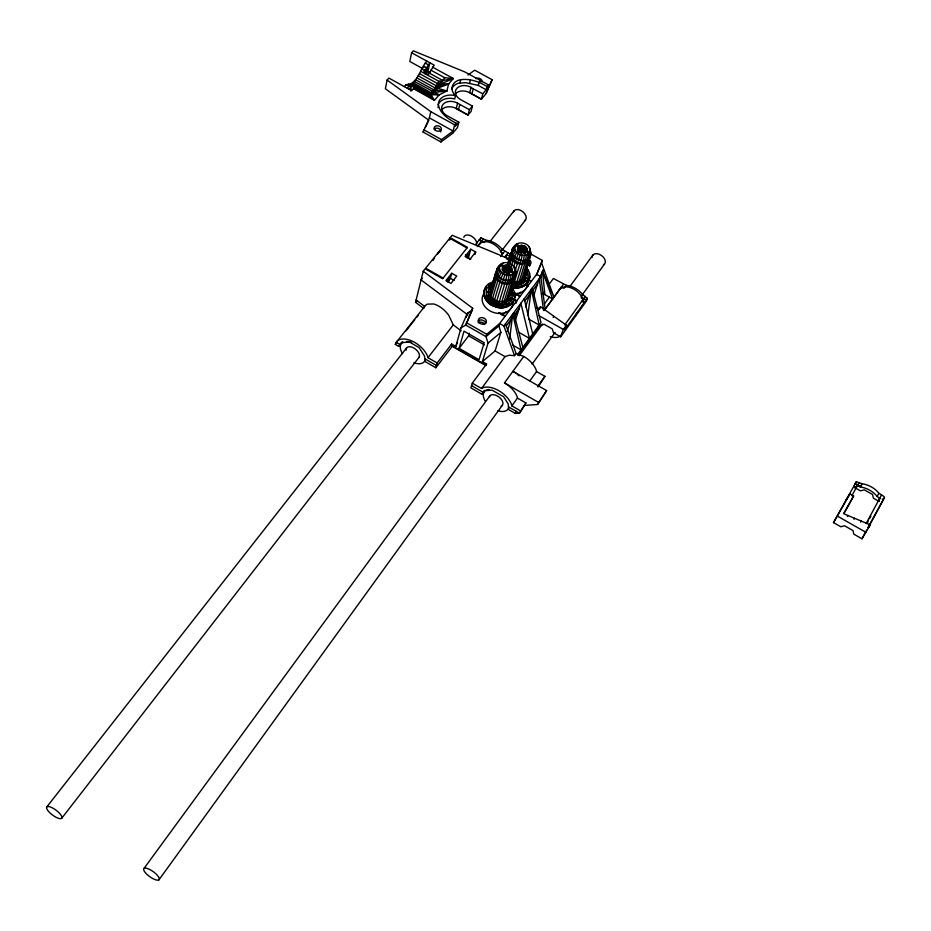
<?xml version="1.0" encoding="UTF-8"?>
<svg xmlns="http://www.w3.org/2000/svg" width="931" height="931" viewBox="0 0 931 931"><rect width="100%" height="100%" fill="white"/><g stroke="black" fill="none" stroke-linecap="round" stroke-linejoin="round"><path stroke-width="1.4" d="M510.735 279.998L510.956 274.761L513.284 273.435C510.933 270.165 507.581 274.133 504.753 271.701C501.262 270.327 504.358 265.835 500.145 265.405C488.903 272.83 506.127 286.166 513.796 278.206L513.284 273.435M525.922 260.098L526.178 254.861L528.471 253.558C526.131 250.346 522.815 254.221 520.022 251.836C516.577 250.486 519.591 246.052 515.437 245.633C504.253 252.964 521.337 266.15 528.948 258.341L528.471 253.558M582.957 301.725L583.039 299.235L582.887 301.504M513.4 315.621L513.679 312.851L540.795 276.612L536.652 274.273L499.644 323.546L486.75 334.287L486.029 336.638L488.03 343.12L482.374 361.624L486.541 364.009L486.168 365.196L451.314 345.261L451.651 344.051L455.794 346.425L457.493 342.503M509.664 338.942L512.737 314.096L513.679 312.851L522.838 347.344M508.338 280.44L509.036 275.111L510.956 274.761M527.807 315.609L531.31 289.285L539.189 325.035L528.61 319.042M523.559 260.517L524.281 255.199L526.178 254.861M416.18 88.387L413.469 88.713L411.711 90.703L388.879 78.076L387.098 80.054L385.387 88.771L428.842 120.262L425.386 127.338M511.235 286.876C522.559 292.381 536.407 277.88 526.515 268.14M511.456 255.175L512.562 250.998C507.57 259.412 520.499 267.244 526.958 261.495L527.784 261.995L524.77 263.752L519.894 264.078L514.401 281.756L519.219 281.43L522.815 279.149L528.796 260.808L527.97 260.308L529.122 256.642L529.948 257.154L529.483 252.371C533.044 243.503 517.403 239.046 513.656 247.227L514.482 247.727M527.97 260.308L528.843 257.701M522.815 279.149L525.899 273.109L525.654 278.113L522.559 281.767L517.333 283.396L512.376 282.791M529.948 257.154L530.961 254.186L530.007 248.507M527.121 249.671L526.457 251.987L527.121 249.671L526.55 247.751L524.886 246.168L521.372 245.284L519.254 245.924L518.113 249.845M494.873 277.298L494.466 277.962L496.281 271.805L495.641 272.864C494.85 281.046 484.423 293.602 494.536 299.863C498.562 302.284 504.439 302.563 507.837 298.909L513.703 280.638L512.865 280.126L514.529 275.599L513.993 276.484L514.831 277.007C520.604 266.906 504.567 256.444 498.399 266.953L499.237 267.465M512.574 298.514L511.131 300.934L513.225 295.499L511.608 289.867L513.225 295.499M492.383 282.151C479.488 285.573 482.98 304.041 494.78 306.439C506.371 312.839 522.012 298.327 511.643 287.714M455.457 93.822A10.637 7.669 15 0 1 469.724 92.728L481.42 99.163L486.226 93.461L488.438 84.872L464.988 72.013L413.341 50.833L411.618 52.753L409.803 61.493L422.488 68.475M507.837 298.909L514.738 277.624L514.482 275.576M514.831 277.007L514.866 268.303M513.4 279.242L513.528 275.646M508.873 297.187L514.738 277.624M496.572 273.202C494.361 281.115 506.289 286.376 511.841 281.337L512.678 281.849L511.689 282.698L506.243 300.294L510.723 297.85L511.294 295.22L509.92 290.391M524.281 255.199C519.382 255.781 512.609 250.87 515.437 245.633M501.192 264.195C503.543 267.453 506.895 263.508 509.711 265.929C513.19 267.302 510.118 271.794 514.319 272.224M508.012 263.229L511.526 252.08L512.341 252.58L511.817 253.453M410.699 91.005L411.386 85.629L409.046 86.269L406.091 84.64L404.333 86.63M509.036 275.111C504.067 275.727 497.259 270.688 500.145 265.405M491.824 285.887L488.647 289.588L488.053 292.218L489.985 292.497L495.641 272.864M483.841 292.869L484.865 288.563M425.362 74.375L427.923 71.466L429.843 62.761L423.896 72.234L428.272 74.643L434.218 65.17L411.618 52.753M441.853 109.683A10.73 7.785 14.7 0 1 456.26 108.531L468.037 115.037L469.375 109.683L457.552 103.166A10.765 7.797 14.7 0 0 443.086 104.319A10.765 7.797 14.7 0 0 446.95 115.607L458.832 122.17L457.517 127.512L452.559 133.401L440.945 141.978L423.081 132.051L429.377 117.876L430.785 111.65L387.098 80.054M505.789 280.336L506.999 275.029M437.989 107.647L438.489 105.494M521.034 260.412L522.256 255.117M440.945 141.978L441.503 139.615L453.129 131.038L429.377 117.876M502.821 269.885L504.008 265.696M457.552 103.166L456.26 108.531L468.037 115.037L471.063 111.441L472.413 106.087L460.612 99.594A10.672 7.681 15 0 1 456.725 88.457A10.672 7.681 15 0 1 471.051 87.351L469.724 92.728L481.42 99.163L482.793 93.798L486.203 89.772L487.029 86.536C478.953 81.556 468.875 78.018 459.32 79.961A14.838 10.648 15 0 0 453.991 94.089L455.492 95.73L454.712 98.965L452.28 98.43A14.931 10.811 14.7 0 0 438.07 104.807M459.926 82.964L460.705 79.717M452.559 133.401L454.642 124.847L456.097 123.113C448.521 119.354 439.665 113.326 438.303 104.353A14.954 10.823 14.7 0 1 453.048 95.195L455.492 95.73M458.436 110.044L459.751 104.691M456.097 123.113L455.317 126.337L458.832 122.17M854.891 487.856L857.579 485.749L855.124 487.821L860.558 490.881L864.294 489.846L872.58 494.524L873.336 498.108L878.876 501.402L879.655 498.236L877.142 496.467A17.282 10.602 27.4 0 0 860.337 486.983L857.416 485.668L851.842 495.746M461.171 330.842L453.281 324.907L448.707 315.237A19.621 10.8 48.3 0 0 433.718 303.971L427.154 304.146L424.955 305.834L423.698 308.452L415.563 302.331L423.221 271.235L425.176 268.803L442.632 278.706L467.455 247.355L450.208 237.649L452.105 235.287L510.2 259.412M469.561 83.499L470.353 80.252M502.682 270.793L503.636 266.941L505.777 266.289L510.281 267.907L511.433 269.746L511.282 271.817L511.934 269.49M413.469 88.713L434.451 100.304L439.211 94.822L446.88 90.982L448.626 83.93L453.304 78.53L432.508 67.102M471.889 94.217L473.227 88.852L471.051 87.351M486.203 89.772L478.266 85.408L479.081 82.172M437.779 253.116L437.535 254.093A22.472 4.748 -60.8 0 1 440.316 250.951M518.218 249.752L518.87 247.181C521.791 245.481 526.527 247.332 526.725 250.928M449.568 240.14L450.208 237.649M467.967 75.039L474.705 70.186L492.15 79.74L486.226 93.461M503.299 271.666L505.009 265.254M878.876 501.402L879.655 498.236L878.783 501.181M518.474 251.929L520.231 245.493M448.172 282.314L450.406 278.311L451.744 273.272L456.725 276.088L450.965 283.431L445.961 280.592L451.744 273.272M437.163 362.985L427.981 357.702L427.678 356.48A19.493 11.102 38.1 0 0 412.538 341.281A19.493 11.102 38.1 0 0 396.559 341.77L395.279 344.423L398.584 346.32L401.47 342.748L409.256 341.933L419.02 347.542L424.489 355.968L425.071 361.542L435.859 367.745L437.163 362.985L451.651 344.051M468.363 257.899L470.749 249.217L475.683 251.998L474.996 254.477M504.008 272.76L506.15 265.044M480.326 239.733L480.885 237.742L486.029 240.268A16.921 10.567 38.4 0 1 502.205 249.345L510.386 254.303M519.533 251.731L521.372 245.284M455.794 346.425L461.078 327.759L467.339 313.328L472.005 310.617L472.692 308.242L423.221 271.235M466.198 317.343L467.641 312.944M459.111 348.322L464.01 331.192L484.19 342.713L479.046 359.727L459.111 348.322L468.607 335.835L469.375 333.193M472.692 308.242L465.756 325.082L461.078 327.759M505.126 272.806L507.372 265.091M486.541 285.817L484.516 289.762M484.213 296.128L484.19 291.671M511.689 282.698L507.232 284.083L501.844 301.679L505.114 302.715C519.94 293.521 501.157 306.276 499.353 302.831C493.896 302.028 488.17 297.873 488.147 291.915C482.91 291.799 489.694 283.746 493.372 283.315M488.752 284.839L489.101 283.641M486.459 294.801C488.961 302.715 501.856 307.09 508.896 302.866C500.378 308.068 486.098 302.342 486.215 291.636M485.633 299.328L485.982 298.129L484.574 294.929M488.647 289.588C491.126 286.795 485.272 285.782 493.279 283.606M488.438 294.359C489.287 299.13 495.048 302.959 499.353 302.831M520.266 253.081L522.582 245.342M491.452 288.831L493.733 281.15M489.497 296.768L492.58 298.351L497.852 280.708L496.374 278.881L495.222 274.82M487.972 302.238L488.333 301.039L485.982 298.129M490.23 294.533L495.467 276.868M496.421 276.81L497.515 273.155M491.114 296.535L496.374 278.881M497.235 278.613L498.318 274.959M491.091 304.67L491.452 303.471L488.333 301.039M498.574 280.266L499.668 276.612M502.728 267.197L502.437 268.291M502.146 269.373L502.81 267.046M502.275 270.362L502.647 269.117M494.536 299.863L499.831 282.233L497.852 280.708M500.354 281.639L501.448 277.985M494.78 306.439L495.141 305.24L491.452 303.471M508 262.682L510.886 253.116M496.363 302.086L502.158 283.35L499.831 282.233M502.449 282.64L503.555 278.997M508.489 262.763L509.664 258.899M510.025 257.026L511.526 252.08M486.541 364.009L472.296 383.165L470.877 387.878L481.758 394.127L484.946 390.694L492.092 390.147L503.683 396.804L508.291 404.101L508.617 409.57L515.355 413.445L519.486 413.178L525.91 402.925L517.461 398.084L517.205 396.874A19.528 11.323 36.1 0 0 504.474 382.885L523.757 356.445L516.123 353.536L505.475 323.813M508.675 263.88L510.747 257.049L510.491 255.036M508.582 265.393L506.231 273.086M506.72 273.784L507.092 272.539M511.689 256.991L512.434 254.547M509.979 264.485L511.643 259.039L510.747 257.049M509.711 265.929L507.255 273.574M504.718 283.199L505.824 279.568M499.33 301.586L504.683 283.978L507.232 284.083M507.942 273.83L508.314 272.585M512.492 258.771L513.609 255.106M510.654 266.662L508.547 272.969M498.772 307.428L499.132 306.229C504.986 307.055 511.922 304.996 514.412 299.177L514.04 300.376M509.082 273.621L509.466 272.376M511.456 266.289L513.121 260.843L511.643 259.039M511.375 267.546L509.222 273.795M513.831 260.401L514.948 256.735M506.999 283.292L508.117 279.649M518.067 247.25L517.415 249.566L517.694 248.507M511.817 268.5L510.525 272.213M517.543 250.532L517.927 249.287M517.973 251.486L518.358 250.241M513.412 267.791L515.087 262.344L513.121 260.843M515.599 261.751L516.717 258.096M509.152 282.896L510.269 279.253M518.695 252.359L519.067 251.102M504.195 301.237L509.618 283.641M502.798 307.567L503.159 306.38M511.014 282.046L512.143 278.404L512.958 277.694L513.796 278.206M511.841 281.337L512.958 277.694M514.878 271.619L517.403 263.45L515.087 262.344M517.671 262.751L518.811 259.086M512.865 280.126L513.993 276.484M467.339 313.328L472.005 310.617L465.756 325.082L486.029 336.638L498.923 325.908L499.644 323.546L503.869 325.955L514.552 355.677L516.123 353.536M512.678 281.849L510.782 287.97L511.398 287.435M523.781 245.644L521.36 253.36M524.886 246.168L522.803 252.557M519.929 263.31L521.057 259.656M506.58 306.858L506.941 305.671M509.28 295.243L510.991 292.776M514.354 283.28C516.845 286.713 535.174 272.399 521.244 280.499L526.818 262.821M525.829 246.89L523.676 253.232M514.296 284.805L521.151 284.036L526.166 280.836L521.046 284.339L517.776 284.944L511.992 284.234M511.294 295.22L510.898 293.079M512.83 290.833L513.202 289.634M513.865 287.528L514.238 286.329C519.998 287.144 526.876 285.165 529.32 279.428L528.936 280.627M510.723 297.85L509.478 299.922M526.55 247.751L524.805 252.778M525.282 253.313L525.666 252.068M522.186 263.403L523.327 259.749M525.41 253.209L525.806 251.952M482.374 361.624L495.071 350.94L500.866 332.39L498.923 325.908M526.981 248.705L525.678 252.441M522.419 264.171L516.891 281.849L520.231 282.582M509.851 305.345L510.223 304.158M514.261 294.01L514.634 292.811M524.316 263.019L525.456 259.365M512.399 303.134L512.772 301.935M519.219 281.43L524.77 263.752M515.052 296.07L514.68 297.268L514.401 295.092M517.845 287.691L518.23 286.48M526.143 262.181L526.911 259.749M526.958 261.495L528.11 257.84L528.948 258.341M528.494 259.435L529.262 256.991M527.784 261.995L525.852 268.14L526.457 267.616M523.827 277.461L529.809 257.84L528.796 260.808M515.844 303.518L516.693 300.864L513.039 298.804M507.22 331.541L512.737 314.096L521.011 349.835L512.702 345.11M521.581 286.992L521.965 285.794M526.213 275.518L525.806 273.411M527.691 271.235L528.075 270.037M527.749 272.981C523.99 264.381 531.031 278.613 526.073 281.139M524.816 285.514L525.2 284.316M529.122 274.366L529.506 273.167M527.318 283.338L527.702 282.14M515.274 320.718L520.871 303.227L529.425 338.36L518.66 332.239M529.937 276.367L529.553 277.566L529.262 275.436M525.619 306.846L531.31 289.285M536.396 275.401L542.354 260.447L530.018 253.523M533.579 296.035L539.258 278.66L543.448 309.802M503.264 279.707L504.974 274.529M540.341 277.985L542.505 271.387L553.957 297.187L541.574 262.845M518.532 259.796L520.254 254.605M542.808 294.371L543.448 292.427M539.736 308.999L540.492 306.706L566.362 325.198L564.745 329.725L587.333 298.362L582.736 294.568A17.002 10.73 36.1 0 0 566.339 285.363L553.41 278.474L548.592 284.967M515.355 413.445L516.111 411.234M525.91 402.925L519.486 413.178L508.454 406.847M553.223 317.576L553.619 316.424M523.757 356.445A19.307 11.463 36.1 0 1 536.303 370.352L536.547 371.562L544.903 376.333L538.281 386.83M427.015 70.64L427.515 68.359L426.13 69.394L424.792 73.142L427.015 70.64L425.071 69.569M517.822 355.549L540.085 325.175L540.853 325.606L543.983 324.209L552.188 328.852L553.503 332.774L560.671 336.824L563.302 329.434L566.362 325.198M525.061 405.357L537.548 404.508L546.637 390.578L512.911 371.306A19.435 11.381 36.1 0 1 516.123 373.412M546.637 390.578L537.548 404.508M575.533 316.191L576.568 313.305M586.6 298.269L586.286 301.248L560.671 336.824M586.286 301.248L587.333 298.362M466.897 257.666L468.456 253.732L466.024 256.828M540.352 276.623L543.343 269.327M536.652 274.273L542.354 260.447M500.925 278.59L503.101 273.633M516.216 258.69L518.392 253.721M486.843 91.087L492.15 79.74M406.091 84.64L408.988 84.465C418.752 81.253 420.277 67.998 426.922 61.155M423.081 132.051L424.233 129.7M868.355 527.47L884.45 497.585L883.973 496.467L878.887 493.244A17.258 10.613 27.4 0 0 862.106 483.771L856.334 481.723L833.501 522.594L840.821 526.76L844.568 525.782L852.971 530.565L853.774 534.126L861.955 538.781L866.656 530.042M868.006 527.54L884.45 497.585M861.955 538.781L870.264 524.84L843.835 513.772L853.634 496.002L849.91 493.896L845.825 500.343M866.133 523.466L881.482 495.071M866.889 523.606L868.227 521.139M869.554 518.672L870.881 516.205M877.142 496.467L878.887 493.244M498.946 277.066L501.506 272.399M857.416 485.668L859.173 482.479M514.249 257.177L516.81 252.522M843.917 513.132L853.634 496.002M860.337 486.983L862.106 483.771M833.501 522.594L849.91 493.896M446.95 280.987L449.44 277.822L447.892 281.756M514.203 317.227L519.172 308.545L513.586 316.016M408.988 84.465L427.364 94.613C433.287 93.321 435.871 86.013 438.92 81.346L453.304 78.53L444.727 77.739L430.82 70.104M513.703 280.638L514.331 279.579M414.551 88.561L428.563 96.3L435.917 90.365L444.727 77.739M526.923 250.602L529.483 252.371M854.751 484.236L856.334 481.723M847.385 516.507L848.013 515.518M478.069 246.133L483.27 239.081M853.96 519.265L854.6 518.276M860.698 522.082L861.338 521.104M497.457 275.227L500.308 270.933M512.76 255.373L515.623 251.067M868.332 527.749L870.264 524.84M585.32 296.395L564.745 324.919M537.513 386.679L544.903 376.333M520.324 410.746L511.852 405.881L517.461 398.084M529.948 380.732L536.547 371.562M158.945 879.842A9.426 3.061 35.8 0 0 149.81 869.542A9.426 3.061 35.8 0 0 145.643 873.045A9.426 3.061 35.8 0 0 158.945 879.842L502.263 405.369M532.078 364.161L555.085 332.367M582.341 294.696L604.487 264.078M581.584 296.151L582.736 294.568M563.523 284.153L545.147 309.173L540.795 276.612M517.694 354.374L540.981 322.603L532.218 288.063M143.979 868.46L490.02 395.628M519.219 355.747L542.401 324.058M569.888 286.515L593.07 254.838M481.758 394.127L484.248 390.729M485.016 390.147L483.352 392.416L471.552 385.632M564.896 287.33L566.339 285.363M537.932 310.174L540.492 306.706M472.296 383.165L481.548 388.471L505.044 356.631L509.292 355.2L514.552 355.677M544.391 303.937L549.395 297.152M544.007 310.617L561.288 287.225L564.174 288.319M524.851 300.946L529.576 294.615M503.869 325.955L512.737 314.096M506.231 325.862L511.061 319.403M532.055 291.31L537.513 284.013M435.859 367.745L452.222 346.344L485.714 365.511M504.928 256.898L507.977 252.953M427.981 357.702L453.281 324.907M502.205 249.345L500.413 251.661L502.984 253.465M61.714 818.268A9.368 3.002 36.8 0 0 52.264 807.805A9.368 3.002 36.8 0 0 48.808 811.716A9.368 3.002 36.8 0 0 61.714 818.268L419.555 356.643M502.344 249.857L525.491 219.995M500.564 256.607L504.777 251.149M496.549 273.214L499.586 269.327M511.852 253.383L514.89 249.485M486.029 240.268L484.225 242.56L479.081 240.023M46.794 806.944L406.463 348.101M489.881 241.688L514.098 210.79M398.584 346.32L402.18 341.805M477.382 246.54L481.478 241.35M475.683 251.998L470.039 259.167L465.093 256.374L470.749 249.217M395.279 344.423L397.06 342.177M405.939 330.936L414.819 319.694M416.588 317.448L418.368 315.202M475.799 244.178L480.885 237.742M415.563 302.331L416.844 300.713M422.371 278.299L421.08 279.917L467.956 315.039M469.375 109.683L472.413 106.087M487.029 86.536L488.438 84.872M511.596 251.37L514.692 247.867M407.289 88.259L409.046 86.269M411.909 84.709L414.714 81.532M408.802 89.015L410.222 87.945L410.245 88.771M496.304 271.165L499.388 267.674M423.209 67.788L424.059 66.834M518.055 243.934L513.656 247.227M503.52 262.879L498.399 266.953M512.003 249.438L515.006 246.319M496.723 269.21L499.714 266.115M514.634 246.401L517.112 243.887M499.4 266.115L501.856 263.636M508.896 302.866L511.224 300.632M489.811 287.83L491.731 286.189M519.114 246.04L516.461 244.434M510.048 257.608L510.665 257.084M488.03 343.12L500.866 332.39M481.548 388.471L482.386 387.901A19.598 11.277 36.1 0 1 498.807 390.671A19.598 11.277 36.1 0 1 511.596 404.671L511.852 405.881M415.435 79.694L433.695 89.772L439.42 85.931L448.626 83.93L437.686 83.639L419.427 73.584M418.124 75.795L436.383 85.85L453.304 78.53M507.616 259.493L510.176 258.364M506.673 259.004L509.292 257.91M448.626 83.93L433.695 89.772M507.651 259.051L510.2 258.073M410.618 84.279L428.947 94.392L432.647 93.717L439.211 94.822L414.109 81.311M412.84 82.626L431.134 92.716L446.88 90.982L437.651 88.27L432.38 91.389L435.917 90.365L446.88 90.982M428.062 94.683L439.211 94.822M436.383 85.85L439.42 85.931L435.045 87.91L416.785 77.843M431.158 94.915L427.364 94.613L429.796 95.788L434.451 100.304L431.158 94.915L428.947 94.392M478.266 85.408L465.803 82.673L458.541 83.22A14.815 10.648 15 0 0 451.768 88.934M495.141 305.24L499.132 306.229M517.403 263.45L519.894 264.078M512.469 282.489L514.447 282.977M512.085 283.932L514.389 284.502M502.158 283.35L504.683 283.978M511.608 285.677L514.238 286.329M860.686 486.343L855.275 483.643M473.227 88.852L482.793 93.798M527.784 279.381L531.392 281.29L527.772 279.253M526.073 284.735L528.471 286.003M513.062 298.932L516.693 300.864M425.199 63.087L428.12 64.693M423.512 66.078L426.433 67.684M427.923 71.466L430.099 72.665M421.778 68.964L424.699 70.57M429.075 72.979L442.981 80.625M424.233 71.047L426.177 72.106M420.649 71.291L438.92 81.346L441.201 83.371M411.665 83.627L429.982 93.728L432.647 93.717L431.134 92.716M408.453 83.999L429.796 95.788M407.196 84.5L410.14 86.129M430.785 111.65L454.642 124.847M423.617 129.677L441.503 139.615M853.855 486.215L856.345 487.6M510.258 256.723L506.639 254.687L505.754 257.654L509.21 259.598M586.053 300.143L581.014 296.942M466.99 247.949L449.731 238.243L425.665 268.198L443.109 278.09M542.482 293.253L552.642 298.979L542.505 271.387L544.891 294.615M465.651 254.78L467.839 256.013M467.781 257.573L470.818 259.284M513.947 292.997L520.022 296.43L514.191 292.928M536.838 307.381L539.2 308.708M536.57 307.672L539.026 309.057M539.014 315.702L563.302 329.434M450.406 278.311L454.13 280.417M499.004 312.804L505.114 316.272L499.249 312.735M837.551 516.205L866.167 532.462M466.431 322.708L486.75 334.287M468.607 335.835L484.446 344.877M495.071 350.94L505.044 356.631M581.91 301.132L584.331 302.528M504.474 382.885L538.339 402.285M400.004 344.528L396.269 342.375L424.676 306.427L416.134 300.003M424.78 358.761L436.488 365.487M512.632 248.402L513.458 248.914M497.375 268.151L498.201 268.663M428.563 96.3L434.451 100.304M581.398 298.106L583.202 299.351M515.611 271.933L514.133 266.697M882.32 498.958L882.797 500.075M524.2 298.793L532.683 333.915M515.076 269.943L515.867 273.982M530.216 250.125L530.961 254.186M514.75 271.515L515.471 275.937M529.274 246.924L529.786 250.195M529.902 251.673L530.577 256.106M512.62 274.005L512.806 279.056M527.819 254.116L527.97 259.167M434.102 129.153A3.666 2.677 14.4 0 1 438.617 128.548A3.666 2.677 14.4 0 1 440.7 132.004M475.962 78.623A3.584 2.56 15.2 0 1 480.198 78.739A3.584 2.56 15.2 0 1 481.874 81.87M479.605 81.125A3.573 2.56 15.2 0 1 480.326 81.625M479.802 243.969A13.977 8.716 38.5 0 1 491.661 243.107A13.977 8.716 38.5 0 1 502.344 254.175M561.87 287.632A14.035 8.856 36.2 0 1 582.562 298.502M582.981 304.646A14.035 8.856 36.2 0 1 581.77 306.613M562.184 333.519A14.221 8.751 36.1 0 1 550.268 336.533M539.247 327.7A14.221 8.751 36.1 0 1 538.269 325.792M520.697 292.299A11.579 8.926 17.4 0 1 516.612 295.197M529.483 277.089A15.559 11.94 17.4 0 1 511.817 287.214M527.598 282.954A15.501 11.917 17.4 0 1 513.993 293.637M528.191 261.937A4.027 3.072 17.6 0 1 530.123 265.672M527.516 264.09A4.015 3.072 17.6 0 1 529.402 266.196M478.103 321.265A4.131 3.235 16.7 0 1 482.654 320.206A4.131 3.235 16.7 0 1 485.703 323.697M478.115 322.766A4.131 3.235 16.7 0 1 484.504 324.116M517.136 374.181A19.435 11.381 36.1 0 1 519.056 375.856M463.766 237.335A7.553 4.69 39 0 1 471.505 236.171A7.553 4.69 39 0 1 476.637 244.574M505.905 311.955A11.684 9.077 17.1 0 1 501.762 314.922M514.401 294.545A15.699 12.15 17.1 0 1 496.782 307.055A15.699 12.15 17.1 0 1 485.831 287.481M512.853 302.563A15.641 12.126 17.1 0 1 494.349 312.711A15.641 12.126 17.1 0 1 483.515 294.243M432.938 260.54A22.472 4.748 -60.8 0 1 434.498 258.201M528.948 259.54A4.038 3.072 17.6 0 1 530.891 263.287A4.038 3.072 17.6 0 1 527.132 265.195M425.211 359.808A14.617 8.332 38.1 0 1 413.899 362.718M402.541 353.664A14.617 8.332 38.1 0 1 403.111 342.189M406.451 341.479A14.617 8.332 38.1 0 1 411.665 342.492M406.114 350.172A7.797 4.446 38.1 0 1 413.958 348.089A7.797 4.446 38.1 0 1 418.88 357.516M508.71 407.79A14.687 8.46 36.1 0 1 497.864 410.78M485.354 401.308A14.687 8.46 36.1 0 1 484.644 391.404M486.541 390.101A14.687 8.46 36.1 0 1 489.101 389.507M489.403 396.687A7.832 4.515 36.1 0 1 499.249 397.246A7.832 4.515 36.1 0 1 501.204 406.102M592.209 257.235A7.355 4.795 36.2 0 1 601.275 255.35A7.355 4.795 36.2 0 1 603.451 264.835M513.528 211.896A7.32 4.713 38.6 0 1 522.803 211.733A7.32 4.713 38.6 0 1 524.514 220.775M561.451 287.144L559.45 289.669L561.451 287.144M435.208 130.131A3.666 2.677 14.4 0 0 441.271 129.63A3.666 2.677 14.4 0 0 436.848 125.778A3.666 2.677 14.4 0 0 435.208 130.131M479.477 322.952A4.143 3.247 16.7 0 0 486.285 322.173A4.143 3.247 16.7 0 0 481.246 317.622A4.143 3.247 16.7 0 0 479.477 322.952"/></g></svg>
